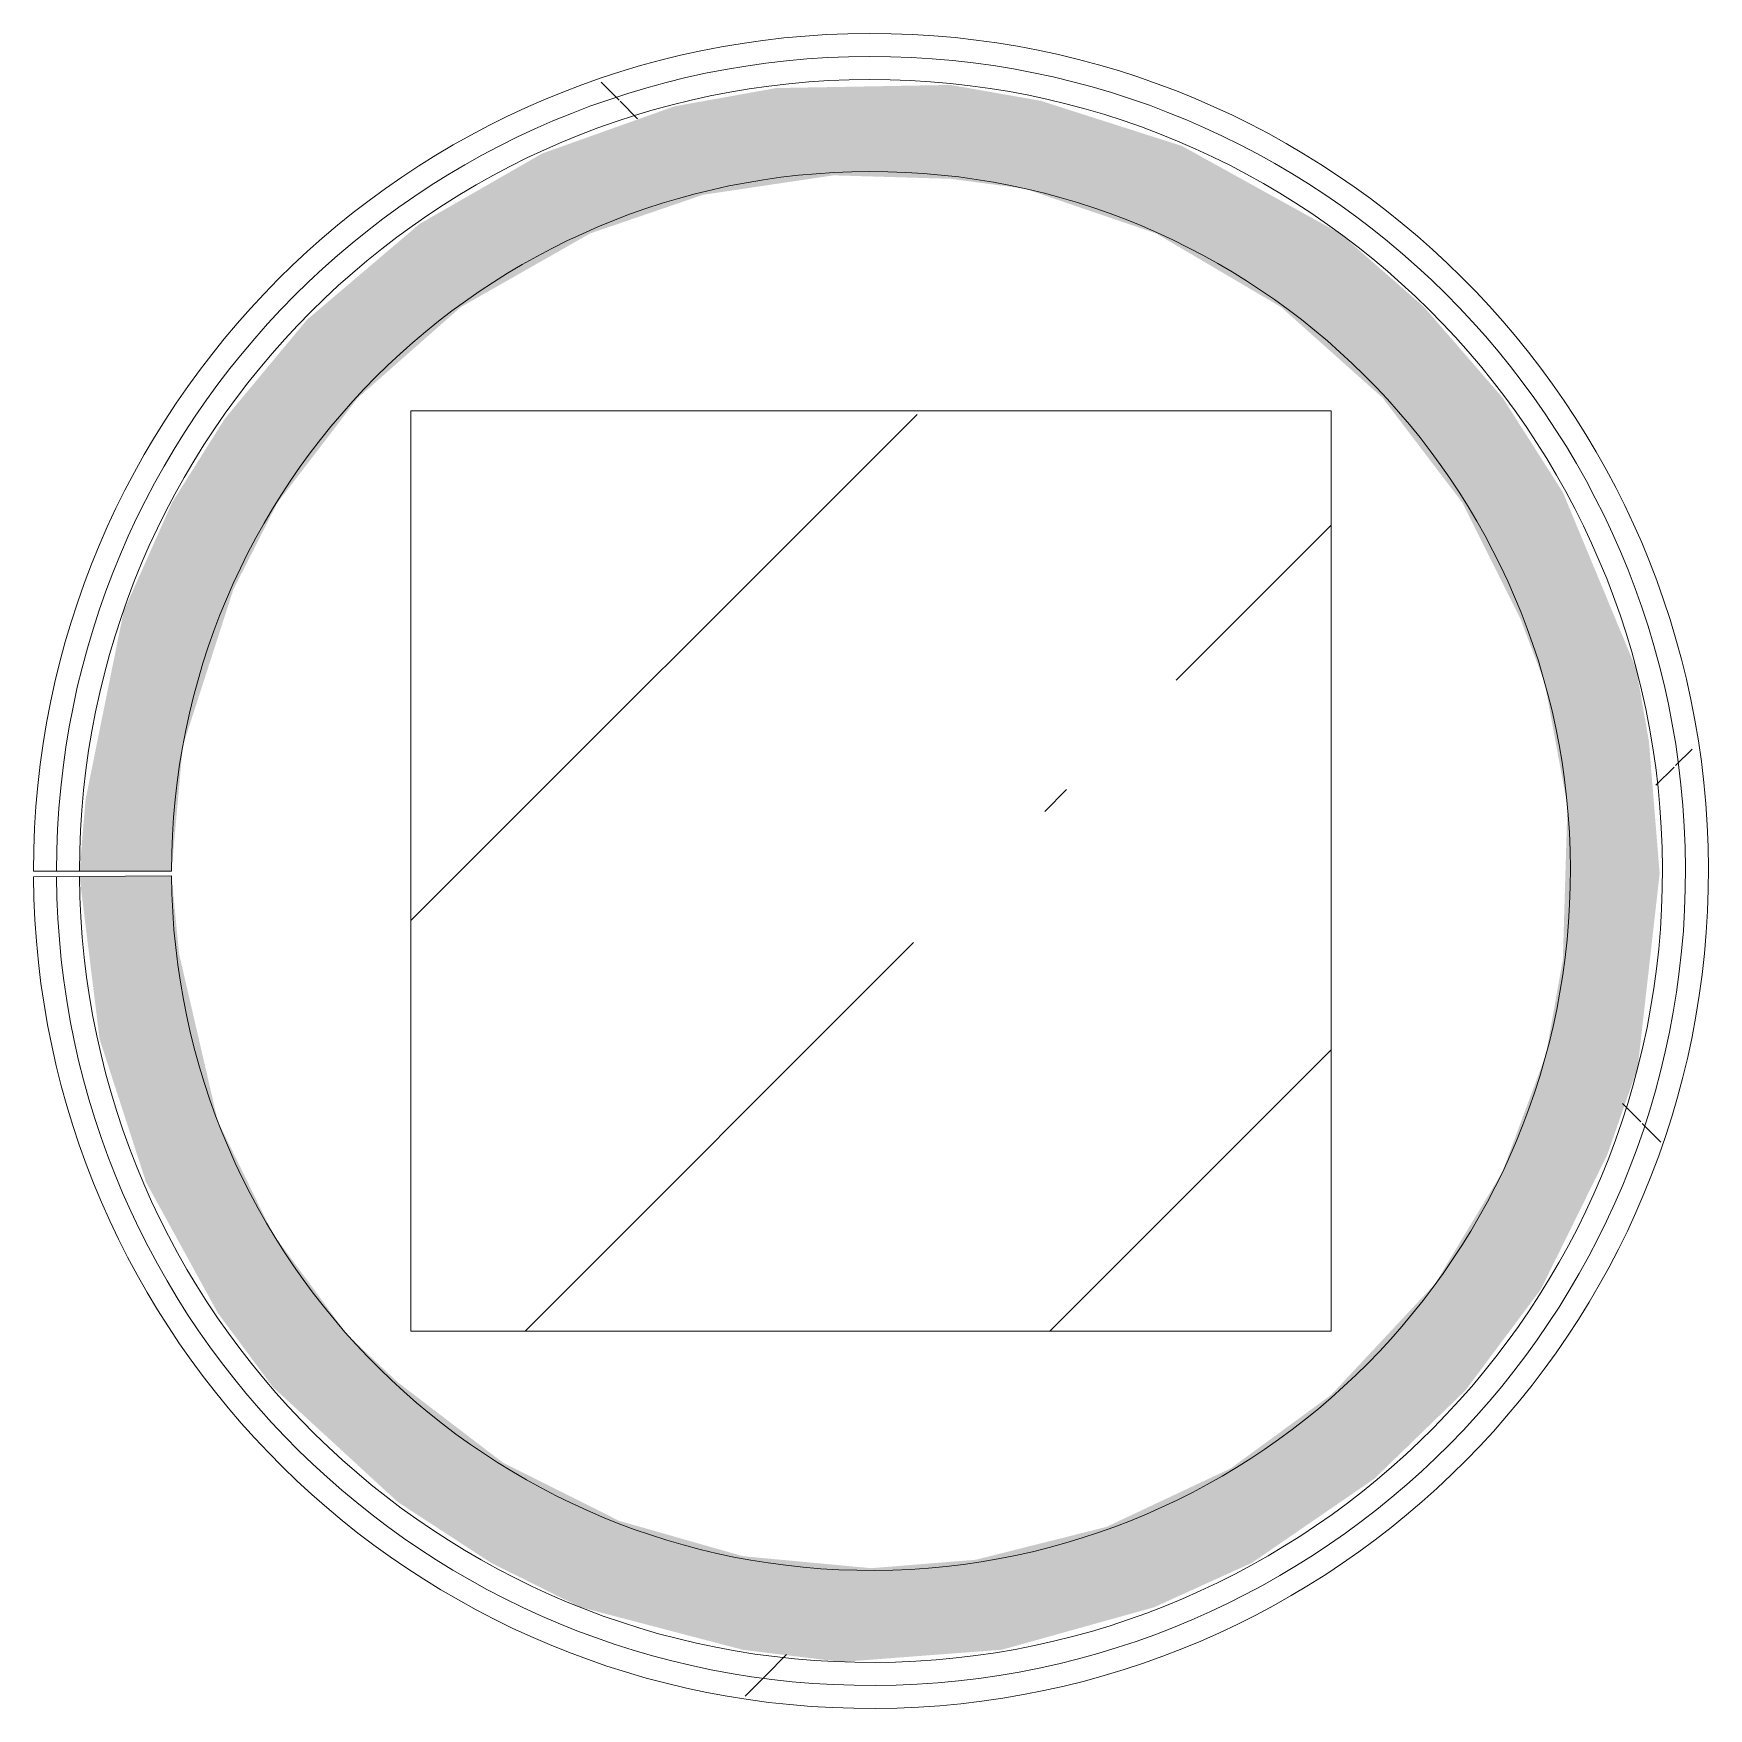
# Model space of a CAD drawing. Header units: millimetres. Extents: x 81494 to 296443, y -8553 to 29000.
# Drawn here: x 217438 to 218348, y 16565 to 17475 of the extents above; entities that cross this region are included whole.
import ezdxf

# ---------------------------------------------------------------- set-up
doc = ezdxf.new("R2010")
doc.units = ezdxf.units.MM
for name, color, linetype, lineweight in [('A-WALL', 7, 'Continuous', 9), ('I-WALL-3', 7, 'Continuous', 5), ('S-COLS-1', 7, 'Continuous', 5)]:
    doc.layers.add(name, color=color, linetype=linetype, lineweight=lineweight)
doc.layers.add('I-WALL-1', color=7, linetype='Continuous', lineweight=5, true_color=0xe7e7e7)
pattern_1 = [(45, (169433.2, 0), (-530.33, 530.33), []), (135, (169433.2, 0), (-530.33, -530.33), [])]

# ---------------------------------------------------------------- blocks, each defined once
blk = doc.blocks.new('BSC_Колонна _Прямоугольная - 500х500-22732503-1_3_4_птичка')
at = {"layer": 'S-COLS-1'}
h = blk.add_hatch(dxfattribs=at)
h.set_pattern_fill('FP_160', color=256, style=0, pattern_type=2)
h.set_pattern_definition([(45, (-48460, -17020), (-285.123, 285.123), []), (45, (-48174.88, -17020), (-285.123, 285.123), [504.031, -100.806, 16.764, -84.042])])
h.paths.add_polyline_path([(-200, -250), (250, -250), (250, 250), (-250, 245.77), (-250, -250)])
for p, q in [((250, 250), (-250, 250)), ((-250, 250), (-250, -250)), ((250, -250), (250, 250)), ((-250, -250), (250, -250))]:
    blk.add_line(p, q, dxfattribs=at)

msp = doc.modelspace()

# ---------------------------------------------------------------- hatches: boundary and pattern name
at = {"layer": 'I-WALL-1'}
msp.add_hatch(color=256, dxfattribs=at).paths.add_polyline_path([(217877.23, 16590.3), (217964.32, 16596.94), (218046.94, 16620), (218100.08, 16644.12), (218166.52, 16689.74), (218216.15, 16737.87), (218257.13, 16792.8), (218293.17, 16865.85), (218309.71, 16913.24), (218321.63, 17018.52), (218315.78, 17090.58), (218308.94, 17129.71), (218269.05, 17225.71), (218236.31, 17277.12), (218193.61, 17326.42), (218147.91, 17366.41), (218062.03, 17413.92), (217985.28, 17438.45), (217936.42, 17447.05), (217841.55, 17445.35), (217786.34, 17435.41), (217714.71, 17409.88), (217648.02, 17371.61), (217586.75, 17319.5), (217542.13, 17265.77), (217513.37, 17220), (217487.14, 17161.03), (217466.48, 17058.98), (217463.18, 17020), (217513.17, 17020), (217519.26, 17087.78), (217546.76, 17172.95), (217570.68, 17220), (217614.45, 17277.12), (217670.39, 17326.42), (217740.67, 17366.41), (217801.93, 17387.37), (217872.83, 17397.94), (217936.42, 17396.06), (217976.98, 17390.64), (218047.99, 17366.41), (218115.89, 17326.42), (218171.07, 17277.12), (218214.53, 17220), (218246.06, 17156.81), (218259.15, 17122.28), (218271.52, 17055.37), (218269.05, 16972.03), (218259.86, 16920.32), (218236.2, 16856.51), (218199.59, 16795.69), (218143.17, 16735.38), (218088.59, 16695.46), (218021.13, 16663.68), (217949.99, 16645.79), (217893.17, 16641.23), (217823.71, 16647.73), (217756.36, 16666.95), (217693.17, 16698.59), (217636.05, 16742.24), (217608.58, 16768.19), (217568.23, 16822.99), (217538.3, 16884.1), (217517.29, 16974.92), (217513.18, 17017.31), (217463.18, 17016.95), (217474.06, 16928.75), (217499.25, 16851.11), (217538.3, 16779.9), (217568.23, 16739.61), (217636.05, 16677.22), (217686.78, 16644.12), (217735.14, 16620.09), (217823.71, 16596.85), (217872.83, 16590.83)])
at = {"layer": 'I-WALL-3'}
h = msp.add_hatch(dxfattribs=at)
h.set_pattern_fill('FP_214', color=256, style=0, pattern_type=2)
h.set_pattern_definition(pattern_1)
h.paths.add_polyline_path([(217858.05, 16566.36), (217967.11, 16572.61), (218040.09, 16591), (218106.8, 16620), (218164.56, 16656.56), (218213.98, 16698.85), (218271.67, 16770.26), (218300.69, 16820), (218326.02, 16881.69), (218342.37, 16948.38), (218348.06, 17022.86), (218333.16, 17129.71), (218308.94, 17200.99), (218274.26, 17265.77), (218227.43, 17326.42), (218173.51, 17376.42), (218114.97, 17415.58), (218041.74, 17448.43), (217976.98, 17465.75), (217909.53, 17473.48), (217823.32, 17468.07), (217755.91, 17452.32), (217692.65, 17427.1), (217624.99, 17385.9), (217573.71, 17342.52), (217517.65, 17274.29), (217485.73, 17220), (217457.02, 17144.85), (217444.18, 17092.59), (217438.17, 17020), (217450.67, 17020), (217457.33, 17095.89), (217487.68, 17193.36), (217517.65, 17251.76), (217566.84, 17316.71), (217609.2, 17358.34), (217669.8, 17401.12), (217759.6, 17440.21), (217824.01, 17455.63), (217893.52, 17461.26), (217976.98, 17452.95), (218051.81, 17431.42), (218120.45, 17397.83), (218176.64, 17357.83), (218233.39, 17300.47), (218269.05, 17251.11), (218298.62, 17195.67), (218323.05, 17121.35), (218333.96, 17055.37), (218334.21, 16984.08), (218312.02, 16882.06), (218285.71, 16818.73), (218239.58, 16747.21), (218201.54, 16704.18), (218143.81, 16656.66), (218077.96, 16619.19), (218007.09, 16593.62), (217949.99, 16581.3), (217844.22, 16581.79), (217774.14, 16595.38), (217707.15, 16620.09), (217636.05, 16661.8), (217586.75, 16702.64), (217538.3, 16757.87), (217499.25, 16821.31), (217469.87, 16896.24), (217457.56, 16942.21), (217444.9, 17016.82), (217438.18, 17016.77), (217453.09, 16910.6), (217476.94, 16840), (217508.28, 16779.94), (217550.65, 16722.42), (217611.06, 16664.91), (217669.9, 16625.17), (217735.14, 16594.75), (217804.91, 16574.92), (217844.22, 16568.59)])
h = msp.add_hatch(dxfattribs=at)
h.set_pattern_fill('FP_214', color=256, style=0, pattern_type=2)
h.set_pattern_definition(pattern_1)
h.paths.add_polyline_path([(217876.76, 16577.8), (217979.6, 16587.55), (218054.13, 16609.48), (218112.17, 16636.97), (218173.59, 16679.36), (218223.38, 16726.97), (218264.79, 16780.92), (218298.9, 16844.46), (218324.09, 16923.72), (218334.09, 17017.87), (218328.34, 17091.07), (218316.92, 17144.41), (218284.45, 17223.72), (218239.58, 17292.84), (218202.81, 17334.92), (218148, 17380.96), (218085.87, 17417.81), (217995.11, 17449.08), (217936.42, 17459.52), (217841.55, 17457.91), (217775.23, 17445.02), (217704.71, 17418.78), (217635.59, 17377.9), (217586.75, 17337.52), (217529.82, 17269.78), (217499.25, 17218.99), (217469.34, 17142.07), (217456.84, 17092.59), (217450.67, 17020), (217463.18, 17020.13), (217475.89, 17117.77), (217499.25, 17188.72), (217521.76, 17235.58), (217566.84, 17298.69), (217636.14, 17362.8), (217693.3, 17399.05), (217756.54, 17426.24), (217823.92, 17443.06), (217893.41, 17448.8), (217976.98, 17440.22), (218041.74, 17422.02), (218112.17, 17388.3), (218168.64, 17348.29), (218217.94, 17299.74), (218259.15, 17243.31), (218295.83, 17166.45), (218310.46, 17121.01), (218321.5, 17055.37), (218321.49, 16983.55), (218298.95, 16882.4), (218271.92, 16819.53), (218236.17, 16762.88), (218201.54, 16720.84), (218147.44, 16673.59), (218061.27, 16625.84), (218021.13, 16609.48), (217949.99, 16593.77), (217844.22, 16594.34), (217773.88, 16608.47), (217712.81, 16631.19), (217658.05, 16661.16), (217602.86, 16703.93), (217546.76, 16767.56), (217508.28, 16831.49), (217488.7, 16874.03), (217469.87, 16944.41), (217457.56, 17016.91), (217450.68, 17016.86), (217463.82, 16918.81), (217488.7, 16844.23), (217519.15, 16785.82), (217568.23, 16721.73), (217619.91, 16673.59), (217669.9, 16638.6), (217761.58, 16599.15), (217823.71, 16584.3), (217872.83, 16578.29)])

# ---------------------------------------------------------------- linework, layer by layer
at = {"layer": 'A-WALL'}
for radius in [442.5, 430]:
    msp.add_arc((217893.17, 17020), radius, 180.40614, 180, dxfattribs=at)
at = {"layer": 'I-WALL-3'}
for p, q in [((217438.17, 17020), (217513.17, 17020)), ((217513.18, 17017.31), (217438.18, 17016.77))]:
    msp.add_line(p, q, dxfattribs=at)
for radius in [455, 380]:
    msp.add_arc((217893.17, 17020), radius, 180.40614, 180, dxfattribs=at)

# ---------------------------------------------------------------- block references
at = {"layer": 'S-COLS-1'}
msp.add_blockref('BSC_Колонна _Прямоугольная - 500х500-22732503-1_3_4_птичка', (217893.17, 17020), dxfattribs=at)

doc.saveas('drawing.dxf')
